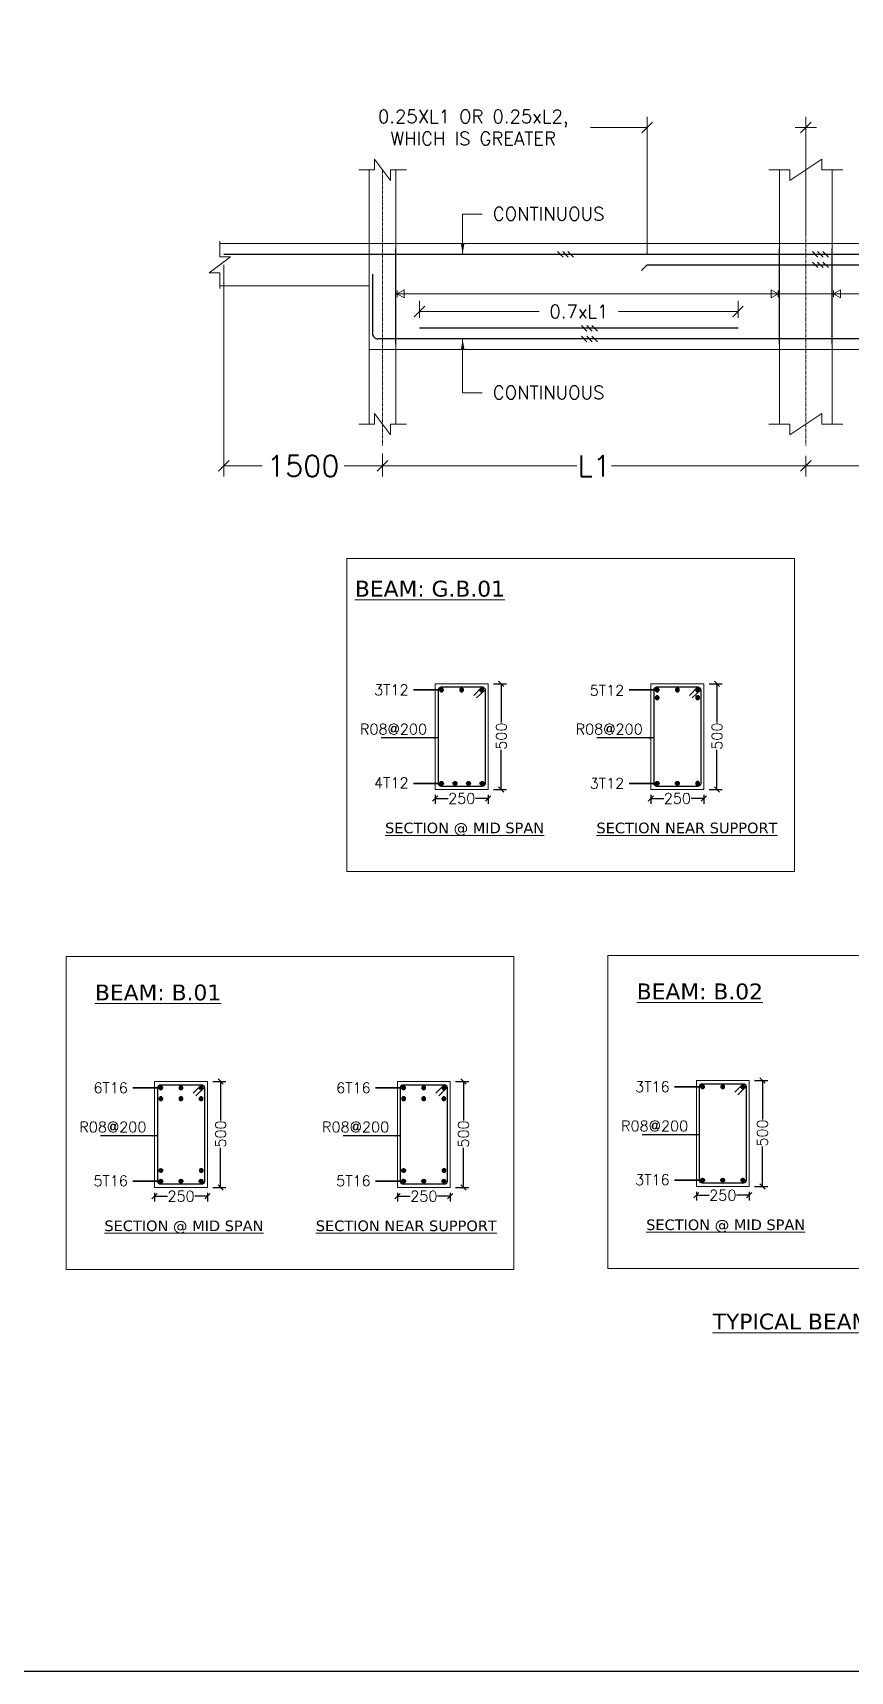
# Model space of a CAD drawing. Header units: millimetres. Extents: x -388065 to 2372687422, y -192755 to 667797.
# Drawn here: x 266319 to 274043, y 578920 to 594405 of the extents above; entities that cross this region are included whole.
import ezdxf

# ---------------------------------------------------------------- set-up
doc = ezdxf.new("R2010")
doc.units = ezdxf.units.MM
doc.linetypes.add('CENTER', pattern=[2, 1.25, -0.25, 0.25, -0.25])
for name, color, linetype, lineweight in [('STR-CL', 1, 'CENTER', 9), ('STR-CONC_IN_SEC', 7, 'Continuous', 15), ('STR-DIM', 1, 'Continuous', 9), ('STR-HATCH', 4, 'Continuous', 9), ('STR-REINF_IN_SEC', 7, 'Continuous', 30), ('STR-TEXT', 7, 'Continuous', 9)]:
    doc.layers.add(name, color=color, linetype=linetype, lineweight=lineweight)
doc.styles.add('MINA_CM', font='romans.shx', dxfattribs={"height": 20})
doc.styles.add('MINA_CM_S', font='romans.shx', dxfattribs={"height": 15})
doc.styles.add('MINA_MM', font='romans.shx', dxfattribs={"height": 200})
doc.styles.add('MINA_MM_X-SEC', font='romans.shx', dxfattribs={"height": 125})
doc.styles.add('MINA_MM_X-SEC_50', font='romans.shx', dxfattribs={"height": 100})
doc.dimstyles.new('MINA_MM', dxfattribs={"dimtxt": 200, "dimasz": 100, "dimexe": 100, "dimexo": 100, "dimgap": 50, "dimtad": 0, "dimdec": 0, "dimzin": 0, "dimdsep": 46, "dimtxsty": 'MINA_MM', "dimblk": 'OBLIQUE', "dimcen": 0.09, "dimclrd": 256, "dimclre": 256, "dimclrt": 7, "dimadec": 0, "dimazin": 0, "dimtfac": 1, "dimtdec": 0, "dimtix": 1, "dimtofl": 0, "dimtmove": 0, "dimatfit": 0, "dimfxl": 1, "dimtolj": 1, "dimtzin": 0, "dimlwd": -1, "dimlwe": -1, "dimarcsym": 0})
doc.dimstyles.new('MINA_MM_X-SEC', dxfattribs={"dimtxt": 125, "dimasz": 100, "dimexe": 100, "dimexo": 100, "dimgap": 100, "dimtad": 0, "dimdec": 0, "dimzin": 0, "dimdsep": 46, "dimtxsty": 'MINA_MM_X-SEC', "dimblk": 'OBLIQUE', "dimcen": 0.09, "dimclrd": 256, "dimclre": 256, "dimclrt": 7, "dimadec": 0, "dimazin": 0, "dimtfac": 1, "dimtdec": 0, "dimtix": 1, "dimtofl": 0, "dimtmove": 0, "dimatfit": 0, "dimfxl": 1, "dimtolj": 1, "dimtzin": 0, "dimlwd": -1, "dimlwe": -1, "dimarcsym": 0})
doc.dimstyles.new('MINA_MM_X-SEC_50', dxfattribs={"dimtxt": 100, "dimasz": 50, "dimexe": 50, "dimexo": 50, "dimgap": 0, "dimtad": 0, "dimdec": 0, "dimlfac": 0.5, "dimzin": 0, "dimdsep": 46, "dimtxsty": 'MINA_MM_X-SEC_50', "dimblk": 'OBLIQUE', "dimcen": 90, "dimclrt": 7, "dimadec": 0, "dimazin": 0, "dimtfac": 1, "dimtdec": 0, "dimtofl": 0, "dimtmove": 0, "dimatfit": 0, "dimfxl": 1, "dimtolj": 1, "dimtzin": 0, "dimarcsym": 0})

# ---------------------------------------------------------------- blocks, each defined once
blk = doc.blocks.new('*U1205')
blk.add_lwpolyline([(-56558, 29706), (-56558, -29706), (56558, -29706)])
blk = doc.blocks.new('*U1206')
at = {"color": 0, "linetype": 'ByBlock', "lineweight": -2, "transparency": 16777216}
blk.add_blockref('*U1205', (113115, 356472), dxfattribs=at)
blk = doc.blocks.new('LARGE_ARROW')
at = {"layer": 'STR-DIM', "color": 7, "lineweight": 9}
for p, q in [((0, -74), (0, 74)), ((30, 0), (185, 89)), ((30, -74), (30, 74)), ((185, -89), (30, 0)), ((185, 89), (185, -89))]:
    blk.add_line(p, q, dxfattribs=at)
blk = doc.blocks.new('_OBLIQUE')
at = {"color": 0, "linetype": 'ByBlock'}
blk.add_line((-0.5, -0.5), (0.5, 0.5), dxfattribs=at)
blk = doc.blocks.new('*D1716')
at = {"layer": 'Defpoints', "color": 0, "transparency": 16777216}
for p in [(269624, 590528), (273624, 590505), (273624, 590311)]:
    blk.add_point(p, dxfattribs=at)
at = {"layer": 'STR-DIM', "transparency": 16777216}
for p, q in [((269624, 590428), (269624, 590211)), ((269624, 590311), (271459, 590311)), ((273624, 590311), (271788, 590311)), ((273624, 590405), (273624, 590211))]:
    blk.add_line(p, q, dxfattribs=at)
at = {"layer": 'STR-DIM', "transparency": 16777216, "xscale": 100, "yscale": 100, "zscale": 100, "rotation": 180}
blk.add_blockref('_OBLIQUE', (269624, 590311), dxfattribs=at)
at = {"layer": 'STR-DIM', "transparency": 16777216, "xscale": 100, "yscale": 100, "zscale": 100}
blk.add_blockref('_OBLIQUE', (273624, 590311), dxfattribs=at)
at = {"layer": 'STR-DIM', "color": 7, "transparency": 16777216, "insert": (271624, 590311), "char_height": 200, "attachment_point": 5, "style": 'MINA_MM'}
blk.add_mtext('\\A1;L1', dxfattribs=at)
blk = doc.blocks.new('*D1717')
at = {"layer": 'Defpoints', "color": 0, "transparency": 16777216}
for p in [(273624, 590505), (277549, 590505), (277549, 590311)]:
    blk.add_point(p, dxfattribs=at)
at = {"layer": 'STR-DIM', "transparency": 16777216}
for p, q in [((273624, 590405), (273624, 590211)), ((273624, 590311), (275393, 590311)), ((277549, 590311), (275779, 590311)), ((277549, 590405), (277549, 590211))]:
    blk.add_line(p, q, dxfattribs=at)
at = {"layer": 'STR-DIM', "transparency": 16777216, "xscale": 100, "yscale": 100, "zscale": 100, "rotation": 180}
blk.add_blockref('_OBLIQUE', (273624, 590311), dxfattribs=at)
at = {"layer": 'STR-DIM', "transparency": 16777216, "xscale": 100, "yscale": 100, "zscale": 100}
blk.add_blockref('_OBLIQUE', (277549, 590311), dxfattribs=at)
at = {"layer": 'STR-DIM', "color": 7, "transparency": 16777216, "insert": (275586, 590311), "char_height": 200, "attachment_point": 5, "style": 'MINA_MM'}
blk.add_mtext('\\A1;L2', dxfattribs=at)
blk = doc.blocks.new('*D1723')
at = {"layer": 'Defpoints', "color": 0, "ltscale": 0.1, "transparency": 16777216}
for p in [(272983, 591770), (269974, 591612), (272983, 591612)]:
    blk.add_point(p, dxfattribs=at)
at = {"layer": 'STR-DIM', "ltscale": 0.1, "transparency": 16777216}
for p, q in [((269974, 591712), (269974, 591870)), ((272983, 591712), (272983, 591870)), ((269974, 591770), (271105, 591770)), ((272983, 591770), (271853, 591770))]:
    blk.add_line(p, q, dxfattribs=at)
at = {"layer": 'STR-DIM', "ltscale": 0.1, "transparency": 16777216, "xscale": 100, "yscale": 100, "zscale": 100, "rotation": 180}
blk.add_blockref('_OBLIQUE', (269974, 591770), dxfattribs=at)
at = {"layer": 'STR-DIM', "ltscale": 0.1, "transparency": 16777216, "xscale": 100, "yscale": 100, "zscale": 100}
blk.add_blockref('_OBLIQUE', (272983, 591770), dxfattribs=at)
at = {"layer": 'STR-DIM', "color": 7, "ltscale": 0.1, "transparency": 16777216, "insert": (271479, 591770), "char_height": 125, "attachment_point": 5, "style": 'MINA_MM_X-SEC'}
blk.add_mtext('\\A1;0.7xL1', dxfattribs=at)
blk = doc.blocks.new('*D1725')
at = {"layer": 'Defpoints', "color": 0, "ltscale": 0.1, "transparency": 16777216}
for p in [(275124, 593510), (273624, 592412), (275124, 592212)]:
    blk.add_point(p, dxfattribs=at)
at = {"layer": 'STR-DIM', "ltscale": 0.1, "transparency": 16777216}
for p, q in [((273624, 592512), (273624, 593610)), ((275124, 592312), (275124, 593610)), ((273624, 593510), (273524, 593510)), ((275124, 593510), (275324, 593510))]:
    blk.add_line(p, q, dxfattribs=at)
at = {"layer": 'STR-DIM', "ltscale": 0.1, "transparency": 16777216, "xscale": 100, "yscale": 100, "zscale": 100}
blk.add_blockref('_OBLIQUE', (273624, 593510), dxfattribs=at)
at = {"layer": 'STR-DIM', "ltscale": 0.1, "transparency": 16777216, "xscale": 100, "yscale": 100, "zscale": 100, "rotation": 180}
blk.add_blockref('_OBLIQUE', (275124, 593510), dxfattribs=at)
at = {"layer": 'STR-DIM', "color": 7, "ltscale": 0.1, "transparency": 16777216, "insert": (276433, 593510), "char_height": 125, "attachment_point": 5, "style": 'MINA_MM_X-SEC'}
blk.add_mtext('\\A1;0.25XL1 OR 0.25xL2,\\PWHICH IS GREATER', dxfattribs=at)
blk = doc.blocks.new('*D1719')
at = {"layer": 'Defpoints', "color": 0, "ltscale": 0.1, "transparency": 16777216}
for p in [(272124, 593510), (273624, 592412), (272124, 592212)]:
    blk.add_point(p, dxfattribs=at)
at = {"layer": 'STR-DIM', "ltscale": 0.1, "transparency": 16777216}
for p, q in [((272124, 592312), (272124, 593610)), ((273624, 592512), (273624, 593610)), ((272124, 593510), (271590, 593510)), ((273624, 593510), (273724, 593510))]:
    blk.add_line(p, q, dxfattribs=at)
at = {"layer": 'STR-DIM', "ltscale": 0.1, "transparency": 16777216, "xscale": 100, "yscale": 100, "zscale": 100}
blk.add_blockref('_OBLIQUE', (272124, 593510), dxfattribs=at)
at = {"layer": 'STR-DIM', "ltscale": 0.1, "transparency": 16777216, "xscale": 100, "yscale": 100, "zscale": 100, "rotation": 180}
blk.add_blockref('_OBLIQUE', (273624, 593510), dxfattribs=at)
at = {"layer": 'STR-DIM', "color": 7, "ltscale": 0.1, "transparency": 16777216, "insert": (270481, 593510), "char_height": 125, "attachment_point": 5, "style": 'MINA_MM_X-SEC'}
blk.add_mtext('\\A1;0.25XL1 OR 0.25xL2,\\PWHICH IS GREATER', dxfattribs=at)
blk = doc.blocks.new('*D1720')
at = {"layer": 'Defpoints', "color": 0, "transparency": 16777216}
for p in [(268124, 592312), (269624, 590528), (268124, 590311)]:
    blk.add_point(p, dxfattribs=at)
at = {"layer": 'STR-DIM', "transparency": 16777216}
for p, q in [((268124, 592212), (268124, 590211)), ((268124, 590311), (268486, 590311)), ((269624, 590311), (269262, 590311)), ((269624, 590428), (269624, 590211))]:
    blk.add_line(p, q, dxfattribs=at)
at = {"layer": 'STR-DIM', "transparency": 16777216, "xscale": 100, "yscale": 100, "zscale": 100, "rotation": 180}
blk.add_blockref('_OBLIQUE', (268124, 590311), dxfattribs=at)
at = {"layer": 'STR-DIM', "transparency": 16777216, "xscale": 100, "yscale": 100, "zscale": 100}
blk.add_blockref('_OBLIQUE', (269624, 590311), dxfattribs=at)
at = {"layer": 'STR-DIM', "color": 7, "transparency": 16777216, "insert": (268874, 590311), "char_height": 200, "attachment_point": 5, "style": 'MINA_MM'}
blk.add_mtext('\\A1;1500', dxfattribs=at)
blk = doc.blocks.new('*D1721')
at = {"layer": 'Defpoints', "color": 0, "transparency": 16777216}
for p in [(270622, 588253), (270622, 587253), (270746, 587253)]:
    blk.add_point(p, dxfattribs=at)
at = {"layer": 'STR-DIM', "color": 0, "lineweight": -2, "transparency": 16777216}
for p, q in [((270672, 588253), (270796, 588253)), ((270746, 588253), (270746, 587885)), ((270746, 587253), (270746, 587628)), ((270672, 587253), (270796, 587253))]:
    blk.add_line(p, q, dxfattribs=at)
at = {"layer": 'STR-DIM', "color": 0, "lineweight": -2, "transparency": 16777216, "xscale": 50, "yscale": 50, "zscale": 50}
for p, rotation in [((270746, 588253), 90), ((270746, 587253), 270)]:
    blk.add_blockref('_OBLIQUE', p, dxfattribs=dict(at, rotation=rotation))
at = {"layer": 'STR-DIM', "color": 7, "transparency": 16777216, "insert": (270746, 587757), "char_height": 100, "attachment_point": 5, "rotation": 90, "style": 'MINA_MM_X-SEC_50'}
blk.add_mtext('\\A1;500', dxfattribs=at)
blk = doc.blocks.new('*D1726')
at = {"layer": 'Defpoints', "color": 0, "transparency": 16777216}
for p in [(270122, 587253), (270622, 587253), (270622, 587169)]:
    blk.add_point(p, dxfattribs=at)
at = {"layer": 'STR-DIM', "color": 0, "lineweight": -2, "transparency": 16777216}
for p, q in [((270122, 587203), (270122, 587119)), ((270622, 587203), (270622, 587119)), ((270122, 587169), (270244, 587169)), ((270622, 587169), (270501, 587169))]:
    blk.add_line(p, q, dxfattribs=at)
at = {"layer": 'STR-DIM', "color": 0, "lineweight": -2, "transparency": 16777216, "xscale": 50, "yscale": 50, "zscale": 50, "rotation": 180}
blk.add_blockref('_OBLIQUE', (270122, 587169), dxfattribs=at)
at = {"layer": 'STR-DIM', "color": 0, "lineweight": -2, "transparency": 16777216, "xscale": 50, "yscale": 50, "zscale": 50}
blk.add_blockref('_OBLIQUE', (270622, 587169), dxfattribs=at)
at = {"layer": 'STR-DIM', "color": 7, "transparency": 16777216, "insert": (270372, 587169), "char_height": 100, "attachment_point": 5, "style": 'MINA_MM_X-SEC_50'}
blk.add_mtext('\\A1;250', dxfattribs=at)
blk = doc.blocks.new('BAR')
at = {"layer": 'STR-HATCH'}
h = blk.add_hatch(dxfattribs=at)
h.set_pattern_fill('ANSI31', color=256, scale=20)
h.set_pattern_definition([(45, (0, 0), (-1.76777, 1.76777), [])])
edge = h.paths.add_edge_path()
edge.add_arc((0, 0), 12.5, 0, 360)
at = {"layer": 'STR-REINF_IN_SEC'}
blk.add_circle((0, 0), 12.5, dxfattribs=at)
blk = doc.blocks.new('*U1739')
at = {"layer": 'STR-REINF_IN_SEC', "xscale": 1.44, "yscale": 1.44, "zscale": 1.44}
blk.add_blockref('BAR', (0, 0), dxfattribs=at)
blk = doc.blocks.new('*U1740')
at = {"layer": 'STR-DIM', "color": 0, "linetype": 'ByBlock', "lineweight": -2, "transparency": 16777216}
for p in [(0, 0), (128, 0), (255, 0), (383, 0)]:
    blk.add_blockref('*U1739', p, dxfattribs=at)
blk = doc.blocks.new('*D1743')
at = {"layer": 'Defpoints', "color": 0, "transparency": 16777216}
for p in [(272660, 588253), (272660, 587253), (272784, 587253)]:
    blk.add_point(p, dxfattribs=at)
at = {"layer": 'STR-DIM', "color": 0, "lineweight": -2, "transparency": 16777216}
for p, q in [((272710, 588253), (272834, 588253)), ((272784, 588253), (272784, 587885)), ((272784, 587253), (272784, 587628)), ((272710, 587253), (272834, 587253))]:
    blk.add_line(p, q, dxfattribs=at)
at = {"layer": 'STR-DIM', "color": 0, "lineweight": -2, "transparency": 16777216, "xscale": 50, "yscale": 50, "zscale": 50}
for p, rotation in [((272784, 588253), 90), ((272784, 587253), 270)]:
    blk.add_blockref('_OBLIQUE', p, dxfattribs=dict(at, rotation=rotation))
at = {"layer": 'STR-DIM', "color": 7, "transparency": 16777216, "insert": (272784, 587757), "char_height": 100, "attachment_point": 5, "rotation": 90, "style": 'MINA_MM_X-SEC_50'}
blk.add_mtext('\\A1;500', dxfattribs=at)
blk = doc.blocks.new('*D1744')
at = {"layer": 'Defpoints', "color": 0, "transparency": 16777216}
for p in [(272160, 587253), (272660, 587253), (272660, 587169)]:
    blk.add_point(p, dxfattribs=at)
at = {"layer": 'STR-DIM', "color": 0, "lineweight": -2, "transparency": 16777216}
for p, q in [((272160, 587203), (272160, 587119)), ((272660, 587203), (272660, 587119)), ((272160, 587169), (272281, 587169)), ((272660, 587169), (272539, 587169))]:
    blk.add_line(p, q, dxfattribs=at)
at = {"layer": 'STR-DIM', "color": 0, "lineweight": -2, "transparency": 16777216, "xscale": 50, "yscale": 50, "zscale": 50, "rotation": 180}
blk.add_blockref('_OBLIQUE', (272160, 587169), dxfattribs=at)
at = {"layer": 'STR-DIM', "color": 0, "lineweight": -2, "transparency": 16777216, "xscale": 50, "yscale": 50, "zscale": 50}
blk.add_blockref('_OBLIQUE', (272660, 587169), dxfattribs=at)
at = {"layer": 'STR-DIM', "color": 7, "transparency": 16777216, "insert": (272410, 587169), "char_height": 100, "attachment_point": 5, "style": 'MINA_MM_X-SEC_50'}
blk.add_mtext('\\A1;250', dxfattribs=at)
blk = doc.blocks.new('*U1741')
at = {"layer": 'STR-REINF_IN_SEC', "xscale": 1.44, "yscale": 1.44, "zscale": 1.44}
blk.add_blockref('BAR', (0, 0), dxfattribs=at)
blk = doc.blocks.new('*U1742')
at = {"layer": 'STR-DIM', "color": 0, "linetype": 'ByBlock', "lineweight": -2, "transparency": 16777216}
for p in [(0, 0), (191, 0), (382, 0)]:
    blk.add_blockref('*U1741', p, dxfattribs=at)
blk = doc.blocks.new('*U1780')
at = {"layer": 'STR-REINF_IN_SEC', "xscale": 1.44, "yscale": 1.44, "zscale": 1.44}
blk.add_blockref('BAR', (0, 0), dxfattribs=at)
blk = doc.blocks.new('*U1781')
at = {"layer": 'STR-DIM', "color": 0, "linetype": 'ByBlock', "lineweight": -2, "transparency": 16777216}
for p in [(0, 0), (190, 0), (380, 0)]:
    blk.add_blockref('*U1780', p, dxfattribs=at)
blk = doc.blocks.new('*D1802')
at = {"layer": 'Defpoints', "color": 0, "transparency": 16777216}
for p in [(273089, 584502), (273089, 583502), (273213, 583502)]:
    blk.add_point(p, dxfattribs=at)
at = {"layer": 'STR-DIM', "color": 0, "lineweight": -2, "transparency": 16777216}
for p, q in [((273139, 584502), (273263, 584502)), ((273213, 584502), (273213, 584135)), ((273213, 583502), (273213, 583878)), ((273139, 583502), (273263, 583502))]:
    blk.add_line(p, q, dxfattribs=at)
at = {"layer": 'STR-DIM', "color": 0, "lineweight": -2, "transparency": 16777216, "xscale": 50, "yscale": 50, "zscale": 50}
for p, rotation in [((273213, 584502), 90), ((273213, 583502), 270)]:
    blk.add_blockref('_OBLIQUE', p, dxfattribs=dict(at, rotation=rotation))
at = {"layer": 'STR-DIM', "color": 7, "transparency": 16777216, "insert": (273213, 584006), "char_height": 100, "attachment_point": 5, "rotation": 90, "style": 'MINA_MM_X-SEC_50'}
blk.add_mtext('\\A1;500', dxfattribs=at)
blk = doc.blocks.new('*D1803')
at = {"layer": 'Defpoints', "color": 0, "transparency": 16777216}
for p in [(272589, 583502), (273089, 583502), (273089, 583418)]:
    blk.add_point(p, dxfattribs=at)
at = {"layer": 'STR-DIM', "color": 0, "lineweight": -2, "transparency": 16777216}
for p, q in [((272589, 583452), (272589, 583368)), ((272589, 583418), (272711, 583418)), ((273089, 583418), (272968, 583418)), ((273089, 583452), (273089, 583368))]:
    blk.add_line(p, q, dxfattribs=at)
at = {"layer": 'STR-DIM', "color": 0, "lineweight": -2, "transparency": 16777216, "xscale": 50, "yscale": 50, "zscale": 50, "rotation": 180}
blk.add_blockref('_OBLIQUE', (272589, 583418), dxfattribs=at)
at = {"layer": 'STR-DIM', "color": 0, "lineweight": -2, "transparency": 16777216, "xscale": 50, "yscale": 50, "zscale": 50}
blk.add_blockref('_OBLIQUE', (273089, 583418), dxfattribs=at)
at = {"layer": 'STR-DIM', "color": 7, "transparency": 16777216, "insert": (272839, 583418), "char_height": 100, "attachment_point": 5, "style": 'MINA_MM_X-SEC_50'}
blk.add_mtext('\\A1;250', dxfattribs=at)
blk = doc.blocks.new('*U1798')
at = {"layer": 'STR-REINF_IN_SEC', "xscale": 1.44, "yscale": 1.44, "zscale": 1.44}
blk.add_blockref('BAR', (0, 0), dxfattribs=at)
blk = doc.blocks.new('*U1799')
at = {"layer": 'STR-DIM', "color": 0, "linetype": 'ByBlock', "lineweight": -2, "transparency": 16777216}
for p in [(0, 0), (190, 0), (380, 0)]:
    blk.add_blockref('*U1798', p, dxfattribs=at)
blk = doc.blocks.new('*U1800')
at = {"layer": 'STR-REINF_IN_SEC', "xscale": 1.44, "yscale": 1.44, "zscale": 1.44}
blk.add_blockref('BAR', (0, 0), dxfattribs=at)
blk = doc.blocks.new('*U1801')
at = {"layer": 'STR-DIM', "color": 0, "linetype": 'ByBlock', "lineweight": -2, "transparency": 16777216}
for p in [(0, 0), (190, 0), (380, 0)]:
    blk.add_blockref('*U1800', p, dxfattribs=at)
blk = doc.blocks.new('*D1808')
at = {"layer": 'Defpoints', "color": 0, "transparency": 16777216}
for p in [(267970, 584492), (267970, 583492), (268094, 583492)]:
    blk.add_point(p, dxfattribs=at)
at = {"layer": 'STR-DIM', "color": 0, "lineweight": -2, "transparency": 16777216}
for p, q in [((268020, 584492), (268144, 584492)), ((268094, 584492), (268094, 584125)), ((268094, 583492), (268094, 583868)), ((268020, 583492), (268144, 583492))]:
    blk.add_line(p, q, dxfattribs=at)
at = {"layer": 'STR-DIM', "color": 0, "lineweight": -2, "transparency": 16777216, "xscale": 50, "yscale": 50, "zscale": 50}
for p, rotation in [((268094, 584492), 90), ((268094, 583492), 270)]:
    blk.add_blockref('_OBLIQUE', p, dxfattribs=dict(at, rotation=rotation))
at = {"layer": 'STR-DIM', "color": 7, "transparency": 16777216, "insert": (268094, 583997), "char_height": 100, "attachment_point": 5, "rotation": 90, "style": 'MINA_MM_X-SEC_50'}
blk.add_mtext('\\A1;500', dxfattribs=at)
blk = doc.blocks.new('*D1809')
at = {"layer": 'Defpoints', "color": 0, "transparency": 16777216}
for p in [(267470, 583492), (267970, 583492), (267970, 583409)]:
    blk.add_point(p, dxfattribs=at)
at = {"layer": 'STR-DIM', "color": 0, "lineweight": -2, "transparency": 16777216}
for p, q in [((267470, 583442), (267470, 583359)), ((267470, 583409), (267591, 583409)), ((267970, 583409), (267849, 583409)), ((267970, 583442), (267970, 583359))]:
    blk.add_line(p, q, dxfattribs=at)
at = {"layer": 'STR-DIM', "color": 0, "lineweight": -2, "transparency": 16777216, "xscale": 50, "yscale": 50, "zscale": 50, "rotation": 180}
blk.add_blockref('_OBLIQUE', (267470, 583409), dxfattribs=at)
at = {"layer": 'STR-DIM', "color": 0, "lineweight": -2, "transparency": 16777216, "xscale": 50, "yscale": 50, "zscale": 50}
blk.add_blockref('_OBLIQUE', (267970, 583409), dxfattribs=at)
at = {"layer": 'STR-DIM', "color": 7, "transparency": 16777216, "insert": (267720, 583409), "char_height": 100, "attachment_point": 5, "style": 'MINA_MM_X-SEC_50'}
blk.add_mtext('\\A1;250', dxfattribs=at)
blk = doc.blocks.new('*U1804')
at = {"layer": 'STR-REINF_IN_SEC', "xscale": 1.44, "yscale": 1.44, "zscale": 1.44}
blk.add_blockref('BAR', (0, 0), dxfattribs=at)
blk = doc.blocks.new('*U1805')
at = {"layer": 'STR-DIM', "color": 0, "linetype": 'ByBlock', "lineweight": -2, "transparency": 16777216}
for p in [(0, 0), (190, 0), (380, 0)]:
    blk.add_blockref('*U1804', p, dxfattribs=at)
blk = doc.blocks.new('*U1806')
at = {"layer": 'STR-REINF_IN_SEC', "xscale": 1.44, "yscale": 1.44, "zscale": 1.44}
blk.add_blockref('BAR', (0, 0), dxfattribs=at)
blk = doc.blocks.new('*U1807')
at = {"layer": 'STR-DIM', "color": 0, "linetype": 'ByBlock', "lineweight": -2, "transparency": 16777216}
for p in [(0, 0), (190, 0), (380, 0)]:
    blk.add_blockref('*U1806', p, dxfattribs=at)
blk = doc.blocks.new('*U1810')
at = {"layer": 'STR-REINF_IN_SEC', "xscale": 1.44, "yscale": 1.44, "zscale": 1.44}
blk.add_blockref('BAR', (0, 0), dxfattribs=at)
blk = doc.blocks.new('*U1811')
at = {"layer": 'STR-DIM', "color": 0, "linetype": 'ByBlock', "lineweight": -2, "transparency": 16777216}
for p in [(0, 0), (190, 0), (380, 0)]:
    blk.add_blockref('*U1810', p, dxfattribs=at)
blk = doc.blocks.new('*D1818')
at = {"layer": 'Defpoints', "color": 0, "transparency": 16777216}
for p in [(270264, 584492), (270264, 583492), (270388, 583492)]:
    blk.add_point(p, dxfattribs=at)
at = {"layer": 'STR-DIM', "color": 0, "lineweight": -2, "transparency": 16777216}
for p, q in [((270314, 584492), (270438, 584492)), ((270388, 584492), (270388, 584125)), ((270388, 583492), (270388, 583868)), ((270314, 583492), (270438, 583492))]:
    blk.add_line(p, q, dxfattribs=at)
at = {"layer": 'STR-DIM', "color": 0, "lineweight": -2, "transparency": 16777216, "xscale": 50, "yscale": 50, "zscale": 50}
for p, rotation in [((270388, 584492), 90), ((270388, 583492), 270)]:
    blk.add_blockref('_OBLIQUE', p, dxfattribs=dict(at, rotation=rotation))
at = {"layer": 'STR-DIM', "color": 7, "transparency": 16777216, "insert": (270388, 583997), "char_height": 100, "attachment_point": 5, "rotation": 90, "style": 'MINA_MM_X-SEC_50'}
blk.add_mtext('\\A1;500', dxfattribs=at)
blk = doc.blocks.new('*D1819')
at = {"layer": 'Defpoints', "color": 0, "transparency": 16777216}
for p in [(269764, 583492), (270264, 583492), (270264, 583409)]:
    blk.add_point(p, dxfattribs=at)
at = {"layer": 'STR-DIM', "color": 0, "lineweight": -2, "transparency": 16777216}
for p, q in [((269764, 583442), (269764, 583359)), ((269764, 583409), (269885, 583409)), ((270264, 583409), (270143, 583409)), ((270264, 583442), (270264, 583359))]:
    blk.add_line(p, q, dxfattribs=at)
at = {"layer": 'STR-DIM', "color": 0, "lineweight": -2, "transparency": 16777216, "xscale": 50, "yscale": 50, "zscale": 50, "rotation": 180}
blk.add_blockref('_OBLIQUE', (269764, 583409), dxfattribs=at)
at = {"layer": 'STR-DIM', "color": 0, "lineweight": -2, "transparency": 16777216, "xscale": 50, "yscale": 50, "zscale": 50}
blk.add_blockref('_OBLIQUE', (270264, 583409), dxfattribs=at)
at = {"layer": 'STR-DIM', "color": 7, "transparency": 16777216, "insert": (270014, 583409), "char_height": 100, "attachment_point": 5, "style": 'MINA_MM_X-SEC_50'}
blk.add_mtext('\\A1;250', dxfattribs=at)
blk = doc.blocks.new('*U1814')
at = {"layer": 'STR-REINF_IN_SEC', "xscale": 1.44, "yscale": 1.44, "zscale": 1.44}
blk.add_blockref('BAR', (0, 0), dxfattribs=at)
blk = doc.blocks.new('*U1815')
at = {"layer": 'STR-DIM', "color": 0, "linetype": 'ByBlock', "lineweight": -2, "transparency": 16777216}
for p in [(0, 0), (190, 0), (380, 0)]:
    blk.add_blockref('*U1814', p, dxfattribs=at)
blk = doc.blocks.new('*U1816')
at = {"layer": 'STR-REINF_IN_SEC', "xscale": 1.44, "yscale": 1.44, "zscale": 1.44}
blk.add_blockref('BAR', (0, 0), dxfattribs=at)
blk = doc.blocks.new('*U1817')
at = {"layer": 'STR-DIM', "color": 0, "linetype": 'ByBlock', "lineweight": -2, "transparency": 16777216}
for p in [(0, 0), (190, 0), (380, 0)]:
    blk.add_blockref('*U1816', p, dxfattribs=at)
blk = doc.blocks.new('*U1812')
at = {"layer": 'STR-REINF_IN_SEC', "xscale": 1.44, "yscale": 1.44, "zscale": 1.44}
blk.add_blockref('BAR', (0, 0), dxfattribs=at)
blk = doc.blocks.new('*U1813')
at = {"layer": 'STR-DIM', "color": 0, "linetype": 'ByBlock', "lineweight": -2, "transparency": 16777216}
for p in [(0, 0), (190, 0), (380, 0)]:
    blk.add_blockref('*U1812', p, dxfattribs=at)
blk = doc.blocks.new('*U1939')
at = {"layer": 'STR-REINF_IN_SEC', "xscale": 1.44, "yscale": 1.44, "zscale": 1.44}
blk.add_blockref('BAR', (0, 0), dxfattribs=at)
blk = doc.blocks.new('*U1940')
at = {"layer": 'STR-DIM', "color": 0, "linetype": 'ByBlock', "lineweight": -2, "transparency": 16777216}
for p in [(0, 0), (382, 0)]:
    blk.add_blockref('*U1939', p, dxfattribs=at)

msp = doc.modelspace()

# ---------------------------------------------------------------- linework, layer by layer
at = {"layer": 'STR-CL', "ltscale": 25}
for p, q in [((269623.6755, 593109.2328), (269623.6755, 590505.2395)), ((273623.6755, 593109.2328), (273623.6755, 590505.2395))]:
    msp.add_line(p, q, dxfattribs=at)
at = {"layer": 'STR-CONC_IN_SEC', "ltscale": 0.5}
for p, q in [((269548.6755, 593109.2328), (269398.6755, 593109.2328)), ((269498.6755, 590705.2395), (269498.6755, 593109.2328)), ((269698.6755, 593009.2328), (269548.6755, 593209.2328)), ((269548.6755, 593209.2328), (269548.6755, 593109.2328)), ((269848.6755, 593109.2328), (269698.6755, 593109.2328)), ((269698.6755, 593109.2328), (269698.6755, 593009.2328)), ((269748.6755, 590705.2395), (269748.6755, 593109.2328)), ((273273.6755, 593109.2328), (273473.6755, 593109.2328)), ((273373.6755, 590705.2395), (273373.6755, 593109.2328)), ((273473.6755, 593009.2328), (273773.6755, 593209.2328)), ((273473.6755, 593109.2328), (273473.6755, 593009.2328)), ((273773.6755, 593209.2328), (273773.6755, 593109.2328)), ((273773.6755, 593109.2328), (273973.6755, 593109.2328)), ((273873.6755, 590705.2395), (273873.6755, 593109.2328)), ((268086.8879, 592436.8944), (268086.8879, 592286.8944)), ((268186.8879, 592286.8944), (267986.8879, 592136.8944)), ((268086.8879, 592286.8944), (268186.8879, 592286.8944)), ((267986.8879, 592136.8944), (268086.8879, 592136.8944)), ((268086.8879, 592136.8944), (268086.8879, 591986.8944)), ((269748.6755, 591937.5487), (279195.1822, 591937.5487)), ((269698.6755, 590605.2395), (269548.6755, 590805.2395)), ((269548.6755, 590805.2395), (269548.6755, 590705.2395)), ((273473.6755, 590605.2395), (273773.6755, 590805.2395)), ((273773.6755, 590805.2395), (273773.6755, 590705.2395)), ((269548.6755, 590705.2395), (269398.6755, 590705.2395)), ((269848.6755, 590705.2395), (269698.6755, 590705.2395)), ((269698.6755, 590705.2395), (269698.6755, 590605.2395)), ((273273.6755, 590705.2395), (273473.6755, 590705.2395)), ((273473.6755, 590705.2395), (273473.6755, 590605.2395)), ((273773.6755, 590705.2395), (273973.6755, 590705.2395))]:
    msp.add_line(p, q, dxfattribs=at)
at = {"layer": 'STR-CONC_IN_SEC', "ltscale": 0.1}
for p, q in [((268086.8879, 592411.8944), (279298.6755, 592411.8944)), ((268086.8879, 592011.8944), (269498.6755, 592011.8944)), ((279298.6755, 591411.8944), (269498.6755, 591411.8944))]:
    msp.add_line(p, q, dxfattribs=at)
at = {"layer": 'STR-CONC_IN_SEC'}
for points in [[(270622.1417, 588252.532), (270622.1417, 587252.5389), (270122.1417, 587252.5389), (270122.1417, 588252.532)], [(272659.9805, 588252.532), (272659.9805, 587252.5389), (272159.9805, 587252.5389), (272159.9805, 588252.532)], [(267970.046, 584492.3903), (267970.046, 583492.3972), (267470.046, 583492.3972), (267470.046, 584492.3903)], [(270263.9677, 584492.3903), (270263.9677, 583492.3972), (269763.9677, 583492.3972), (269763.9677, 584492.3903)], [(273089.3491, 584502.1285), (273089.3491, 583502.1354), (272589.3491, 583502.1354), (272589.3491, 584502.1285)]]:
    msp.add_lwpolyline(points, close=True, dxfattribs=at)
at = {"layer": 'STR-DIM'}
for points in [[(269285.3282, 589435.4299), (273515.5665, 589435.4299), (273515.5665, 586477.1347), (269285.3282, 586477.1347)], [(266633.2325, 585675.2882), (270863.4709, 585675.2882), (270863.4709, 582716.9929), (266633.2325, 582716.9929)], [(271752.5356, 585685.0264), (275982.774, 585685.0264), (275982.774, 582726.7312), (271752.5356, 582726.7312)]]:
    msp.add_lwpolyline(points, close=True, dxfattribs=at)
at = {"layer": 'STR-REINF_IN_SEC', "ltscale": 0.5}
for p, q in [((269748.6755, 591461.8944), (269748.6755, 592361.8944)), ((271275.9793, 592338.4109), (271329.0123, 592285.3779)), ((271325.9793, 592338.4109), (271379.0123, 592285.3779)), ((271375.9793, 592338.4109), (271429.0123, 592285.3779)), ((273373.6755, 591461.8944), (273373.6755, 592361.8944)), ((273685.2136, 592338.4109), (273738.2466, 592285.3779)), ((273735.2136, 592338.4109), (273788.2466, 592285.3779)), ((273785.2136, 592338.4109), (273838.2466, 592285.3779)), ((273873.6755, 591461.8944), (273873.6755, 592361.8944)), ((272070.6425, 592158.8614), (272123.6755, 592211.8944)), ((272123.6755, 592211.8944), (275123.6755, 592211.8944)), ((273685.2136, 592238.4109), (273738.2466, 592185.3779)), ((273735.2136, 592238.4109), (273788.2466, 592185.3779)), ((273785.2136, 592238.4109), (273838.2466, 592185.3779)), ((271502.6661, 591638.4109), (271555.6992, 591585.3779)), ((271502.6661, 591538.4109), (271555.6992, 591485.3779)), ((271552.6661, 591638.4109), (271605.6992, 591585.3779)), ((271552.6661, 591538.4109), (271605.6992, 591485.3779)), ((271602.6661, 591638.4109), (271655.6992, 591585.3779)), ((271602.6661, 591538.4109), (271655.6992, 591485.3779))]:
    msp.add_line(p, q, dxfattribs=at)
for points in [[(268123.6755, 592311.8944), (279194.2811, 592311.8944)], [(272983.1743, 591611.8944), (269974.3037, 591611.8944)], [(279218.6756, 591511.8944), (269578.6755, 591511.8944)]]:
    msp.add_lwpolyline(points, dxfattribs=at)
msp.add_lwpolyline([(269528.6755, 592122.5857), (269528.6755, 591561.8944, 0.4142135624), (269578.6755, 591511.8944)], format="xyb", dxfattribs=at)
at = {"layer": 'STR-REINF_IN_SEC'}
for points in [[(270178.1417, 588222.532), (270566.1417, 588222.532, -0.4142135624), (270592.1417, 588196.532), (270592.1417, 587308.5389, -0.4142135624), (270566.1417, 587282.5389), (270178.1417, 587282.5389, -0.4142135624), (270152.1417, 587308.5389), (270152.1417, 588196.532, -0.4142135624)], [(272215.9805, 588222.532), (272603.9805, 588222.532, -0.4142135624), (272629.9805, 588196.532), (272629.9805, 587308.5389, -0.4142135624), (272603.9805, 587282.5389), (272215.9805, 587282.5389, -0.4142135624), (272189.9805, 587308.5389), (272189.9805, 588196.532, -0.4142135624)], [(267526.046, 584462.3903), (267914.046, 584462.3903, -0.4142135624), (267940.046, 584436.3903), (267940.046, 583548.3972, -0.4142135624), (267914.046, 583522.3972), (267526.046, 583522.3972, -0.4142135624), (267500.046, 583548.3972), (267500.046, 584436.3903, -0.4142135624)], [(269819.9677, 584462.3903), (270207.9677, 584462.3903, -0.4142135624), (270233.9677, 584436.3903), (270233.9677, 583548.3972, -0.4142135624), (270207.9677, 583522.3972), (269819.9677, 583522.3972, -0.4142135624), (269793.9677, 583548.3972), (269793.9677, 584436.3903, -0.4142135624)], [(272645.3492, 584472.1285), (273033.3492, 584472.1285, -0.4142135624), (273059.3492, 584446.1285), (273059.3492, 583558.1354, -0.4142135624), (273033.3492, 583532.1354), (272645.3492, 583532.1354, -0.4142135624), (272619.3491, 583558.1354), (272619.3491, 584446.1285, -0.4142135624)]]:
    msp.add_lwpolyline(points, format="xyb", close=True, dxfattribs=at)
for points in [[(270565.3889, 588222.532), (270485.8077, 588141.7417)], [(270592.1417, 588195.9054), (270513.0787, 588118.6824)], [(272603.2278, 588222.532), (272523.6465, 588141.7417)], [(272629.9805, 588195.9054), (272550.9176, 588118.6824)], [(267913.2933, 584462.3903), (267833.712, 584381.6)], [(267940.046, 584435.7637), (267860.9831, 584358.5407)], [(270207.215, 584462.3903), (270127.6337, 584381.6)], [(270233.9677, 584435.7637), (270154.9047, 584358.5407)], [(273032.5964, 584472.1285), (272953.0152, 584391.3382)], [(273059.3492, 584445.5019), (272980.2862, 584368.2789)]]:
    msp.add_lwpolyline(points, dxfattribs=at)

# ---------------------------------------------------------------- block references
msp.add_blockref('*U1206', (119483.3383, 252153.8033))
at = {"yscale": 0.421875, "zscale": 0.421875, "rotation": 180}
for p, xscale in [((269748.6755, 591937.5487), -0.421875), ((273373.6755, 591937.5487), 0.421875), ((273873.6755, 591937.5487), -0.421875)]:
    msp.add_blockref('LARGE_ARROW', p, dxfattribs=dict(at, xscale=xscale))
at = {"layer": 'STR-DIM', "xscale": -1, "rotation": 180}
for name, p in [('*U1781', (270181.0862, 588193.9157)), ('*U1742', (272218.925, 588193.9157)), ('*U1940', (272218.925, 588120.4544)), ('*U1807', (267528.9905, 584433.774)), ('*U1817', (269822.9122, 584433.774)), ('*U1801', (272648.2936, 584443.5123)), ('*U1811', (267528.9905, 584330.7811)), ('*U1813', (269822.9122, 584330.7811))]:
    msp.add_blockref(name, p, dxfattribs=at)
at = {"layer": 'STR-DIM'}
for name, p in [('*U1740', (270181.0862, 587311.1551)), ('*U1805', (267528.9905, 583551.0134)), ('*U1815', (269822.9122, 583551.0134)), ('*U1799', (272648.2936, 583560.7516))]:
    msp.add_blockref(name, p, dxfattribs=at)
at = {"layer": 'STR-REINF_IN_SEC', "xscale": -1.44, "yscale": 1.44, "zscale": 1.44, "rotation": 180}
msp.add_blockref('BAR', (272218.925, 588193.9157), dxfattribs=at)
at = {"layer": 'STR-REINF_IN_SEC', "yscale": 1.44, "zscale": 1.44}
for p, xscale in [((272218.925, 587311.1551), 1.44), ((272409.9805, 587311.1551), 1.44), ((272601.036, 587311.1551), -1.44), ((267528.9905, 583651.6429), 1.44), ((267911.1015, 583651.6429), -1.44), ((269822.9122, 583651.6429), 1.44), ((270205.0232, 583651.6429), -1.44)]:
    msp.add_blockref('BAR', p, dxfattribs=dict(at, xscale=xscale))

# ---------------------------------------------------------------- texts
at = {"layer": 'STR-TEXT', "ltscale": 0.1, "char_height": 125, "attachment_point": 5, "style": 'MINA_MM_X-SEC'}
for insert in [(271192.8242, 592693.7158), (271192.8242, 591004.4916)]:
    msp.add_mtext('\\A1;CONTINUOUS', dxfattribs=dict(at, insert=insert))
at = {"layer": 'STR-TEXT'}
for s, insert, char_height, attachment_point, style in [('\\A1;{\\fVerdana|b0|i0|c0|p34;\\LBEAM: G.B.01}', (269362.8506, 589226.1269), 150, 1, 'MINA_CM_S'), ('\\A1;3T12', (269543.7769, 588243.9157), 100, 1, 'MINA_MM_X-SEC_50'), ('\\A1;5T12', (271581.6158, 588140.0059), 100, 7, 'MINA_MM_X-SEC_50'), ('\\A1;\\PR08@200', (269410.0643, 588039.8088), 100, 1, 'MINA_MM_X-SEC_50'), ('\\A1;\\PR08@200', (271447.9031, 588039.8088), 100, 1, 'MINA_MM_X-SEC_50'), ('\\A1;4T12', (269543.7769, 587365.0649), 100, 1, 'MINA_MM_X-SEC_50'), ('\\A1;3T12', (271581.6158, 587261.1551), 100, 7, 'MINA_MM_X-SEC_50'), ('\\A1;{\\fVerdana|b0|i0|c0|p34;\\LSECTION @ MID SPAN}', (269647.7571, 586939.761), 100, 1, 'MINA_CM'), ('\\A1;{\\fVerdana|b0|i0|c0|p34;\\LSECTION NEAR SUPPORT}', (271645.2823, 586939.761), 100, 1, 'MINA_CM'), ('\\A1;{\\fVerdana|b0|i0|c0|p34;\\LBEAM: B.01}', (266906.515, 585409.9982), 150, 1, 'MINA_CM_S'), ('\\A1;{\\fVerdana|b0|i0|c0|p34;\\LBEAM: B.02}', (272025.8182, 585419.7364), 150, 1, 'MINA_CM_S'), ('\\A1;6T16', (266891.6813, 584483.774), 100, 1, 'MINA_MM_X-SEC_50'), ('\\A1;6T16', (269185.6029, 584483.774), 100, 1, 'MINA_MM_X-SEC_50'), ('\\A1;3T16', (272010.9844, 584493.5123), 100, 1, 'MINA_MM_X-SEC_50'), ('\\A1;\\PR08@200', (266757.9686, 584279.6671), 100, 1, 'MINA_MM_X-SEC_50'), ('\\A1;\\PR08@200', (269051.8903, 584279.6671), 100, 1, 'MINA_MM_X-SEC_50'), ('\\A1;\\PR08@200', (271877.2717, 584289.4053), 100, 1, 'MINA_MM_X-SEC_50'), ('\\A1;5T16', (266891.6813, 583604.9232), 100, 1, 'MINA_MM_X-SEC_50'), ('\\A1;5T16', (269185.6029, 583604.9232), 100, 1, 'MINA_MM_X-SEC_50'), ('\\A1;3T16', (272010.9844, 583614.6614), 100, 1, 'MINA_MM_X-SEC_50'), ('\\A1;{\\fVerdana|b0|i0|c0|p34;\\LSECTION @ MID SPAN}', (266995.6614, 583179.6193), 100, 1, 'MINA_CM'), ('\\A1;{\\fVerdana|b0|i0|c0|p34;\\LSECTION NEAR SUPPORT}', (268993.1866, 583179.6193), 100, 1, 'MINA_CM'), ('\\A1;{\\fVerdana|b0|i0|c0|p34;\\LSECTION @ MID SPAN}', (272114.9645, 583189.3575), 100, 1, 'MINA_CM'), ('\\A1;{\\fVerdana|b0|i0|c0|p34;\\LTYPICAL BEAM DETAIL}', (272743.1986, 582299.5435), 150, 1, 'MINA_CM_S')]:
    msp.add_mtext(s, dxfattribs=dict(at, insert=insert, char_height=char_height, attachment_point=attachment_point, style=style))

# ---------------------------------------------------------------- dimensions: what is measured, and where the dimension line sits
at = {"layer": 'STR-DIM', "ltscale": 0.1}
dim = msp.add_linear_dim(base=(272123.6755, 593510.0079), p1=(273623.6755, 592411.8944), p2=(272123.6755, 592211.8944), angle=180, text='0.25XL1 OR 0.25xL2,\\PWHICH IS GREATER', dimstyle='MINA_MM_X-SEC', dxfattribs=at)
dim.commit()
dim.dimension.update_dxf_attribs({"geometry": '*D1719', "text_midpoint": (270481.4136, 593510.0079), "dimtype": 160})
dim = msp.add_linear_dim(base=(275123.6755, 593510.0079), p1=(273623.6755, 592411.8944), p2=(275123.6755, 592211.8944), text='0.25XL1 OR 0.25xL2,\\PWHICH IS GREATER', dimstyle='MINA_MM_X-SEC', dxfattribs=at)
dim.commit()
dim.dimension.update_dxf_attribs({"geometry": '*D1725', "text_midpoint": (276432.6041, 593510.0079), "dimtype": 160})
at = {"layer": 'STR-DIM'}
for base, p1, p2, dimstyle, picture, middle in [((268123.6755, 590310.9723), (269623.6755, 590527.885), (268123.6755, 592311.8944), 'MINA_MM', '*D1720', (268873.6755, 590310.9723)), ((270622.1417, 587168.7709), (270122.1417, 587252.5389), (270622.1417, 587252.5389), 'MINA_MM_X-SEC_50', '*D1726', (270372.1417, 587168.7709)), ((272659.9805, 587168.7709), (272159.9805, 587252.5389), (272659.9805, 587252.5389), 'MINA_MM_X-SEC_50', '*D1744', (272409.9805, 587168.7709)), ((267970.046, 583408.6292), (267470.046, 583492.3972), (267970.046, 583492.3972), 'MINA_MM_X-SEC_50', '*D1809', (267720.046, 583408.6292)), ((270263.9677, 583408.6292), (269763.9677, 583492.3972), (270263.9677, 583492.3972), 'MINA_MM_X-SEC_50', '*D1819', (270013.9677, 583408.6292)), ((273089.3491, 583418.3674), (272589.3491, 583502.1354), (273089.3491, 583502.1354), 'MINA_MM_X-SEC_50', '*D1803', (272839.3491, 583418.3674))]:
    dim = msp.add_linear_dim(base=base, p1=p1, p2=p2, dimstyle=dimstyle, dxfattribs=at)
    dim.commit()
    dim.dimension.update_dxf_attribs({"geometry": picture, "text_midpoint": middle})
at = {"layer": 'STR-DIM', "ltscale": 0.1}
dim = msp.add_linear_dim(base=(272983.1743, 591769.6176), p1=(269974.3037, 591611.8944), p2=(272983.1743, 591611.8944), text='0.7xL1', dimstyle='MINA_MM_X-SEC', dxfattribs=at)
dim.commit()
dim.dimension.update_dxf_attribs({"geometry": '*D1723', "text_midpoint": (271478.739, 591769.6176)})
at = {"layer": 'STR-DIM'}
for base, p1, p2, text, picture, middle in [((273623.6755, 590310.9723), (269623.6755, 590527.885), (273623.6755, 590505.2395), 'L1', '*D1716', (271623.6755, 590310.9723)), ((277548.6755, 590310.9723), (273623.6755, 590505.2395), (277548.6755, 590505.2395), 'L2', '*D1717', (275586.1755, 590310.9723))]:
    dim = msp.add_linear_dim(base=base, p1=p1, p2=p2, text=text, dimstyle='MINA_MM', dxfattribs=at)
    dim.commit()
    dim.dimension.update_dxf_attribs({"geometry": picture, "text_midpoint": middle})
for base, p1, p2, picture, middle in [((270745.9413, 587252.5389), (270622.1417, 588252.532), (270622.1417, 587252.5389), '*D1721', (270745.9413, 587756.6464)), ((272783.7802, 587252.5389), (272659.9805, 588252.532), (272659.9805, 587252.5389), '*D1743', (272783.7802, 587756.6464)), ((268093.8457, 583492.3972), (267970.046, 584492.3903), (267970.046, 583492.3972), '*D1808', (268093.8457, 583996.5047)), ((270387.7673, 583492.3972), (270263.9677, 584492.3903), (270263.9677, 583492.3972), '*D1818', (270387.7673, 583996.5047)), ((273213.1488, 583502.1354), (273089.3491, 584502.1285), (273089.3491, 583502.1354), '*D1802', (273213.1488, 584006.2429))]:
    dim = msp.add_linear_dim(base=base, p1=p1, p2=p2, angle=270, dimstyle='MINA_MM_X-SEC_50', dxfattribs=at)
    dim.commit()
    dim.dimension.update_dxf_attribs({"geometry": picture, "text_midpoint": middle, "dimtype": 160})

# ---------------------------------------------------------------- leaders
for points, dimstyle in [([(270380.7845, 592311.8944), (270380.7845, 592690.759), (270564.0375, 592690.759)], 'MINA_MM'), ([(270380.7845, 591511.8944), (270380.7845, 591001.5348), (270564.0375, 591001.5348)], 'MINA_MM'), ([(270181.0862, 588193.9157), (269916.7797, 588193.9157), (270181.0862, 588193.9157), (269916.7797, 588193.9157)], 'MINA_MM_X-SEC_50'), ([(272218.925, 588193.9157), (271954.6186, 588193.9157), (272218.925, 588193.9157), (271954.6186, 588193.9157)], 'MINA_MM_X-SEC_50'), ([(270152.1417, 587740.3962), (269610.2134, 587740.3962)], 'MINA_MM_X-SEC_50'), ([(272189.9805, 587740.3962), (271648.0522, 587740.3962)], 'MINA_MM_X-SEC_50'), ([(270181.0862, 587311.1551), (269916.7797, 587311.1551), (270181.0862, 587311.1551), (269916.7797, 587311.1551)], 'MINA_MM_X-SEC_50'), ([(272218.925, 587311.1551), (271954.6186, 587311.1551), (272218.925, 587311.1551), (271954.6186, 587311.1551)], 'MINA_MM_X-SEC_50'), ([(267528.9905, 584433.774), (267264.6841, 584433.774), (267528.9905, 584433.774), (267264.6841, 584433.774)], 'MINA_MM_X-SEC_50'), ([(269822.9122, 584433.774), (269558.6058, 584433.774), (269822.9122, 584433.774), (269558.6058, 584433.774)], 'MINA_MM_X-SEC_50'), ([(272648.2937, 584443.5123), (272383.9872, 584443.5123), (272648.2937, 584443.5123), (272383.9872, 584443.5123)], 'MINA_MM_X-SEC_50'), ([(267500.046, 583980.2545), (266958.1177, 583980.2545)], 'MINA_MM_X-SEC_50'), ([(269793.9677, 583980.2545), (269252.0394, 583980.2545)], 'MINA_MM_X-SEC_50'), ([(272619.3491, 583989.9927), (272077.4209, 583989.9927)], 'MINA_MM_X-SEC_50'), ([(267528.9905, 583551.0134), (267264.6841, 583551.0134), (267528.9905, 583551.0134), (267264.6841, 583551.0134)], 'MINA_MM_X-SEC_50'), ([(269822.9122, 583551.0134), (269558.6058, 583551.0134), (269822.9122, 583551.0134), (269558.6058, 583551.0134)], 'MINA_MM_X-SEC_50'), ([(272648.2937, 583560.7516), (272383.9872, 583560.7516), (272648.2937, 583560.7516), (272383.9872, 583560.7516)], 'MINA_MM_X-SEC_50')]:
    msp.add_leader(points, dimstyle=dimstyle, dxfattribs=at)

doc.saveas('drawing.dxf')
